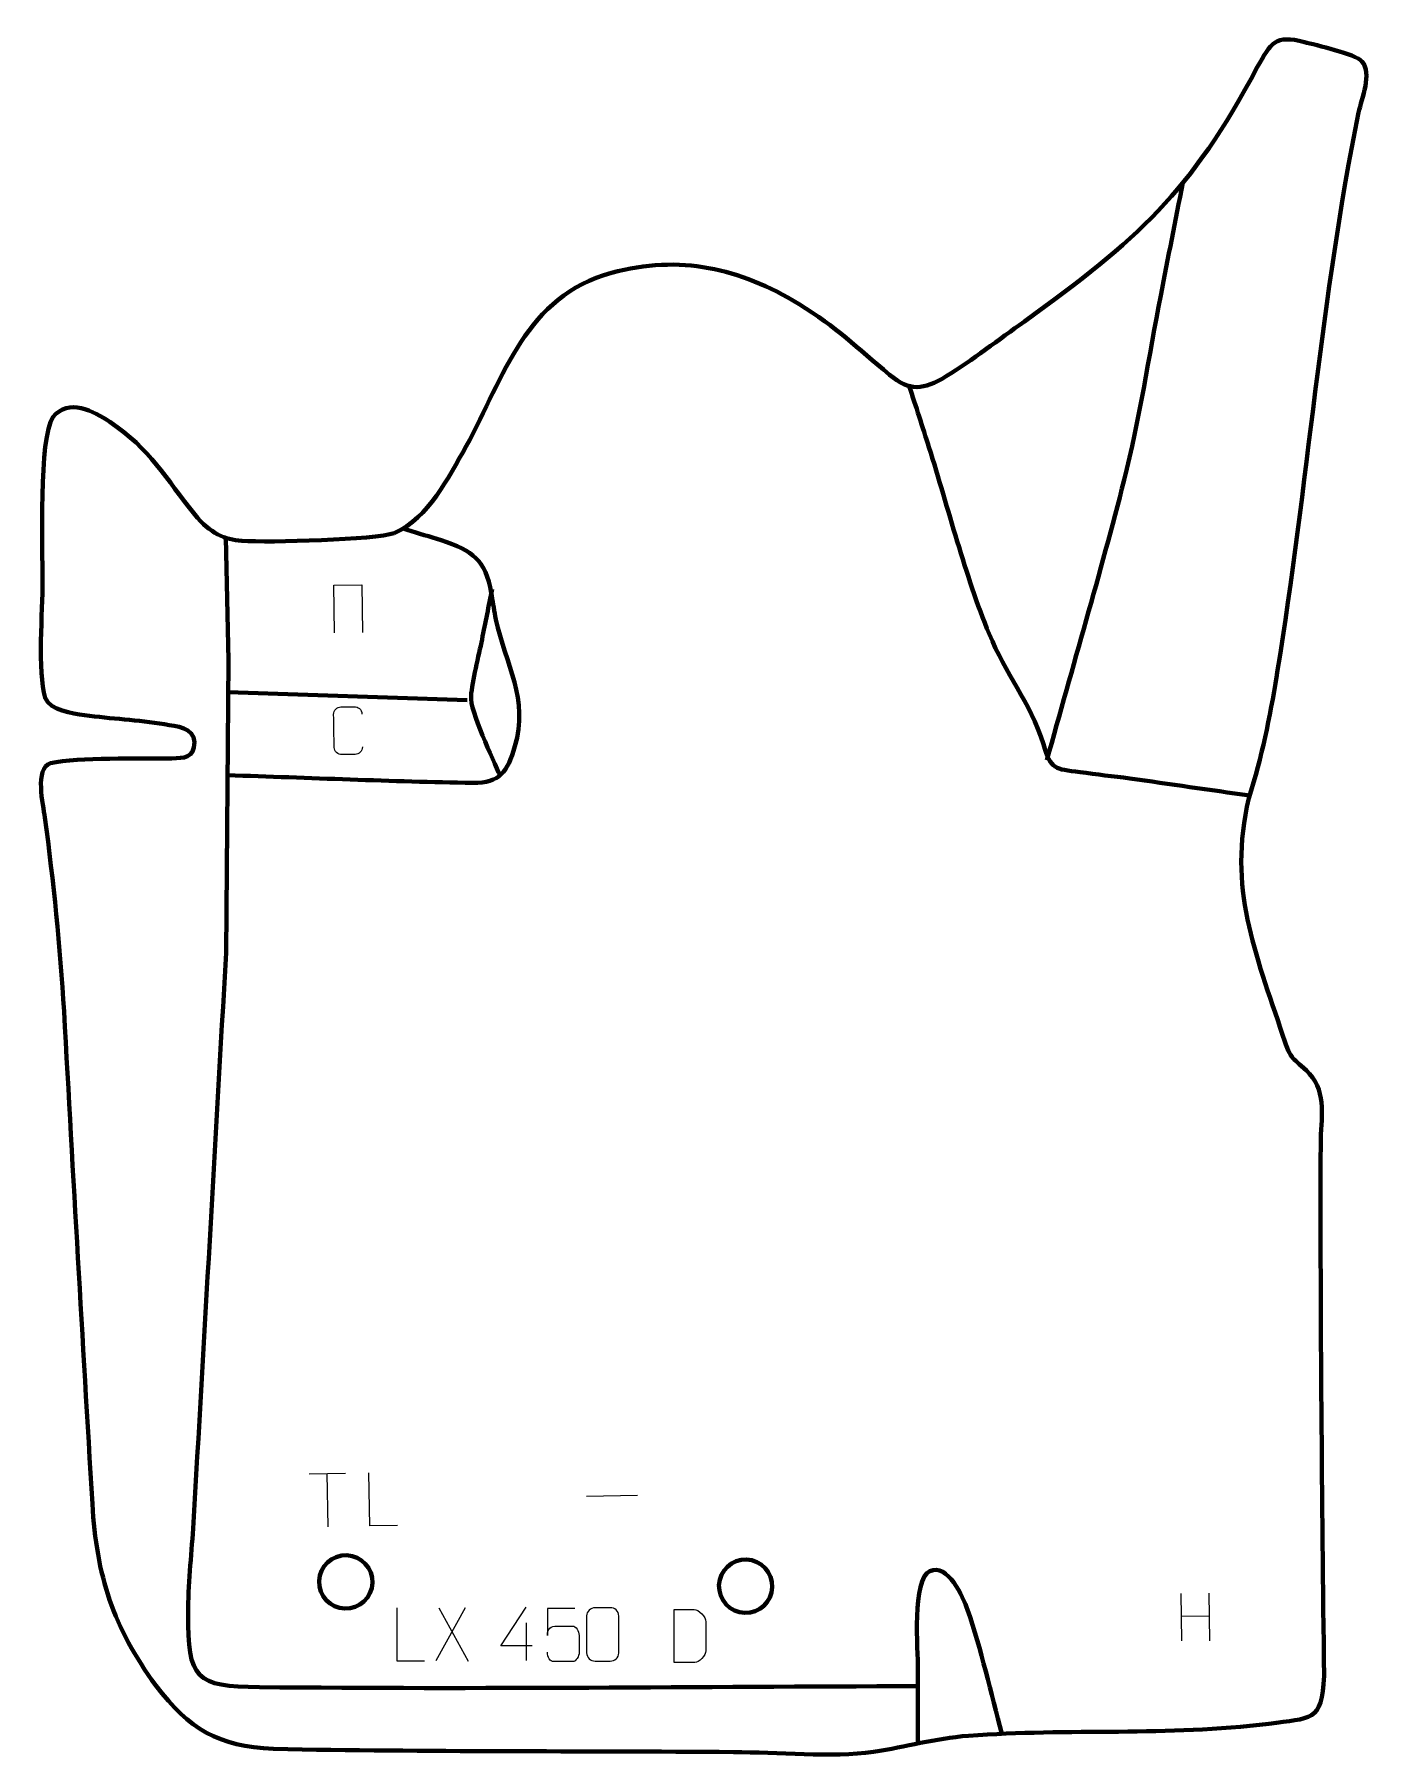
# Model space of a CAD drawing. Header units: millimetres. Extents: x 974 to 1601, y 16 to 824.
import ezdxf

# ---------------------------------------------------------------- set-up
doc = ezdxf.new("R2010")
doc.units = ezdxf.units.MM
doc.header["$MEASUREMENT"] = 0
doc.layers.add('layer 2', color=7, linetype='Continuous')
doc.layers.add('layer 3', color=7, linetype='Continuous')

msp = doc.modelspace()

# ---------------------------------------------------------------- linework, layer by layer
at = {"layer": 'layer 2', "color": 142, "lineweight": 158}
for points, knots in [([(1448.3329, 483.5465), (1460.4178, 527.2709), (1473.3771, 571.1614), (1484.6235, 615.0648), (1484.6235, 615.0648), (1491.6747, 642.5916), (1496.1907, 673.3153), (1501.7347, 701.5817), (1501.7347, 701.5817), (1505.184, 719.1669), (1508.6332, 736.7522), (1512.0824, 754.3374)], [0, 0, 0, 0, 0.25, 0.25, 0.25, 0.25, 0.5, 0.5, 0.5, 0.5, 1, 1, 1, 1]), ([(1383.8416, 659.062), (1386.9116, 649.4994), (1389.9815, 639.9368), (1393.0513, 630.3741), (1393.0513, 630.3741), (1402.1274, 601.6318), (1409.896, 570.5227), (1421.2927, 542.781), (1421.2927, 542.781), (1428.9866, 524.0525), (1440.3235, 511.3272), (1446.697, 491.0348), (1446.697, 491.0348), (1450.3685, 478.913), (1451.9328, 479.5726), (1463.8951, 477.9879), (1463.8951, 477.9879), (1471.6555, 476.848), (1479.4705, 476.0848), (1487.2469, 475.0314), (1487.2469, 475.0314), (1505.9807, 472.3279), (1524.7182, 469.6498), (1543.4563, 466.976)], [0, 0, 0, 0, 0.14285714, 0.14285714, 0.14285714, 0.14285714, 0.28571429, 0.28571429, 0.28571429, 0.28571429, 0.42857143, 0.42857143, 0.42857143, 0.42857143, 0.57142857, 0.57142857, 0.57142857, 0.57142857, 0.71428571, 0.71428571, 0.71428571, 0.71428571, 1, 1, 1, 1]), ([(1064.1678, 476.5518), (1102.3535, 475.3675), (1141.0456, 473.5184), (1179.1824, 472.9687), (1179.1824, 472.9687), (1191.9731, 472.7844), (1195.3288, 478.1801), (1198.9267, 490.0905), (1198.9267, 490.0905), (1205.538, 511.976), (1194.4733, 528.8103), (1190.0167, 549.5237), (1190.0167, 549.5237), (1190.0167, 549.5237), (1189.6844, 551.0679), (1189.6844, 551.0679), (1189.6844, 551.0679), (1188.9849, 554.6934), (1188.3922, 558.3574), (1187.7831, 561.9997), (1187.7831, 561.9997), (1185.169, 577.6152), (1179.1831, 581.7179), (1164.2843, 586.8392), (1164.2843, 586.8392), (1158.9922, 588.4749), (1153.715, 589.8678), (1148.4163, 591.5814), (1148.4163, 591.5814), (1147.7454, 591.8084), (1147.0746, 592.0351), (1146.4037, 592.2617)], [0, 0, 0, 0, 0.11111111, 0.11111111, 0.11111111, 0.11111111, 0.22222222, 0.22222222, 0.22222222, 0.22222222, 0.33333333, 0.33333333, 0.33333333, 0.33333333, 0.44444444, 0.44444444, 0.44444444, 0.44444444, 0.55555556, 0.55555556, 0.55555556, 0.55555556, 0.66666667, 0.66666667, 0.66666667, 0.66666667, 0.77777778, 0.77777778, 0.77777778, 0.77777778, 1, 1, 1, 1]), ([(1387.8967, 49.281), (1284.9525, 49.0374), (1182.0151, 47.7867), (1079.0707, 48.8192), (1079.0707, 48.8192), (1049.1669, 49.1307), (1045.4769, 52.5871), (1045.6249, 83.3622), (1045.6249, 83.3622), (1045.6889, 96.6671), (1047.096, 110.0194), (1047.9987, 123.2934), (1047.9987, 123.2934), (1053.2617, 213.2507), (1058.2963, 303.2213), (1063.461, 393.1842), (1063.461, 393.1842), (1063.461, 393.1842), (1064.6258, 530.5481), (1064.6258, 530.5481), (1064.6258, 530.5481), (1064.6258, 530.5481), (1063.3252, 587.8847), (1063.3252, 587.8847)], [0, 0, 0, 0, 0.14285714, 0.14285714, 0.14285714, 0.14285714, 0.28571429, 0.28571429, 0.28571429, 0.28571429, 0.42857143, 0.42857143, 0.42857143, 0.42857143, 0.57142857, 0.57142857, 0.57142857, 0.57142857, 0.71428571, 0.71428571, 0.71428571, 0.71428571, 1, 1, 1, 1]), ([(1191.8999, 476.2595), (1188.7063, 483.8275), (1177.7451, 506.8165), (1178.2982, 513.6098), (1178.2982, 513.6098), (1178.8643, 520.5651), (1181.9848, 532.7451), (1183.4727, 540.2371), (1183.4727, 540.2371), (1185.0297, 548.0775), (1186.6005, 555.9147), (1188.1821, 563.7503)], [0, 0, 0, 0, 0.25, 0.25, 0.25, 0.25, 0.5, 0.5, 0.5, 0.5, 1, 1, 1, 1]), ([(1427.1935, 26.9601), (1422.145, 45.9754), (1417.5308, 66.6457), (1411.1478, 85.1334), (1411.1478, 85.1334), (1409.0899, 91.0937), (1401.9003, 107.0755), (1393.4506, 103.2588), (1393.4506, 103.2588), (1385.2268, 99.5442), (1387.7626, 65.8559), (1387.8954, 57.4323), (1387.8954, 57.4323), (1387.8954, 57.4323), (1387.8964, 55.6203), (1387.8964, 55.6203), (1387.8964, 55.6203), (1387.8969, 45.0589), (1387.8974, 34.4974), (1387.898, 23.936), (1387.898, 23.936), (1387.898, 23.936), (1387.8981, 22.4272), (1387.8981, 22.4272)], [0, 0, 0, 0, 0.14285714, 0.14285714, 0.14285714, 0.14285714, 0.28571429, 0.28571429, 0.28571429, 0.28571429, 0.42857143, 0.42857143, 0.42857143, 0.42857143, 0.57142857, 0.57142857, 0.57142857, 0.57142857, 0.71428571, 0.71428571, 0.71428571, 0.71428571, 1, 1, 1, 1])]:
    msp.add_open_spline(points, degree=3, knots=knots, dxfattribs=at)
at = {"layer": 'layer 2', "color": 250, "lineweight": 9}
for points, knots in [([(1114.3386, 543.2925), (1114.3386, 543.2925), (1113.9449, 565.6394), (1113.9449, 565.6394), (1113.9449, 565.6394), (1113.9449, 565.6394), (1127.0611, 565.8705), (1127.0611, 565.8705), (1127.0611, 565.8705), (1127.0611, 565.8705), (1127.4549, 543.5236), (1127.4549, 543.5236)], [0, 0, 0, 0, 0.25, 0.25, 0.25, 0.25, 0.5, 0.5, 0.5, 0.5, 1, 1, 1, 1]), ([(1127.4327, 489.7843), (1127.3442, 487.7014), (1125.8655, 486.35), (1123.9423, 486.3064), (1123.9423, 486.3064), (1121.854, 486.2699), (1119.7657, 486.2331), (1117.6778, 486.196), (1117.6778, 486.196), (1115.9555, 486.0713), (1114.1597, 487.7278), (1114.1379, 489.5345), (1114.1379, 489.5345), (1114.0472, 494.7018), (1113.9562, 499.8688), (1113.8648, 505.0354), (1113.8648, 505.0354), (1113.8348, 506.9502), (1115.3719, 508.5175), (1117.2997, 508.5393), (1117.2997, 508.5393), (1119.3825, 508.576), (1121.4656, 508.6127), (1123.5486, 508.6494), (1123.5486, 508.6494), (1125.2914, 508.7119), (1127.0983, 507.4076), (1127.1606, 505.225)], [0, 0, 0, 0, 0.125, 0.125, 0.125, 0.125, 0.25, 0.25, 0.25, 0.25, 0.375, 0.375, 0.375, 0.375, 0.5, 0.5, 0.5, 0.5, 0.625, 0.625, 0.625, 0.625, 0.75, 0.75, 0.75, 0.75, 1, 1, 1, 1]), ([(1143.8129, 124.65), (1143.8129, 124.65), (1130.8658, 124.4219), (1130.8658, 124.4219), (1130.8658, 124.4219), (1130.8658, 124.4219), (1130.4262, 149.3716), (1130.4262, 149.3716)], [0, 0, 0, 0, 0.33333333, 0.33333333, 0.33333333, 0.33333333, 1, 1, 1, 1]), ([(1156.5459, 61.0814), (1156.5459, 61.0814), (1143.5968, 61.0814), (1143.5968, 61.0814), (1143.5968, 61.0814), (1143.5968, 61.0814), (1143.5968, 86.035), (1143.5968, 86.035)], [0, 0, 0, 0, 0.33333333, 0.33333333, 0.33333333, 0.33333333, 1, 1, 1, 1]), ([(1207.0512, 68.2248), (1207.0512, 68.2248), (1192.2295, 68.2248), (1192.2295, 68.2248), (1192.2295, 68.2248), (1192.2295, 68.2248), (1204.1071, 86.2953), (1204.1071, 86.2953)], [0, 0, 0, 0, 0.33333333, 0.33333333, 0.33333333, 0.33333333, 1, 1, 1, 1]), ([(1226.9464, 85.7105), (1226.9464, 85.7105), (1214.0947, 85.7105), (1214.0947, 85.7105), (1214.0947, 85.7105), (1214.095, 81.4799), (1214.095, 77.249), (1214.0947, 73.0178), (1214.0947, 73.0178), (1214.0944, 76.3279), (1215.7254, 77.3997), (1218.5374, 77.4602), (1218.5374, 77.4602), (1220.977, 77.4605), (1223.4165, 77.4605), (1225.8557, 77.4602), (1225.8557, 77.4602), (1227.5055, 77.467), (1228.9804, 75.0865), (1229.0089, 73.0178), (1229.0089, 73.0178), (1229.0086, 70.4305), (1229.0086, 67.8429), (1229.0089, 65.2552), (1229.0089, 65.2552), (1229.0551, 63.2958), (1227.5557, 60.8595), (1225.9298, 60.801), (1225.9298, 60.801), (1223.9733, 60.8013), (1219.0783, 60.8013), (1217.1213, 60.801), (1217.1213, 60.801), (1215.2758, 60.7922), (1214.1687, 62.757), (1214.1479, 65.3081)], [0, 0, 0, 0, 0.1, 0.1, 0.1, 0.1, 0.2, 0.2, 0.2, 0.2, 0.3, 0.3, 0.3, 0.3, 0.4, 0.4, 0.4, 0.4, 0.5, 0.5, 0.5, 0.5, 0.6, 0.6, 0.6, 0.6, 0.7, 0.7, 0.7, 0.7, 0.8, 0.8, 0.8, 0.8, 1, 1, 1, 1]), ([(1236.4907, 86.0575), (1238.8568, 86.0575), (1241.2233, 86.0575), (1243.5898, 86.0575), (1243.5898, 86.0575), (1245.5703, 86.0931), (1247.5963, 84.5988), (1247.6234, 82.1567), (1247.6234, 82.1567), (1247.623, 76.3993), (1247.623, 70.6415), (1247.6234, 64.8833), (1247.6234, 64.8833), (1247.4813, 62.5557), (1245.7749, 61.0734), (1243.5898, 61.0626), (1243.5898, 61.0626), (1241.2174, 61.063), (1238.845, 61.063), (1236.473, 61.0626), (1236.473, 61.0626), (1234.5145, 60.957), (1232.5081, 62.8449), (1232.5195, 64.8659), (1232.5195, 64.8659), (1232.5199, 70.6465), (1232.5199, 76.4268), (1232.5195, 82.2066), (1232.5195, 82.2066), (1232.5238, 84.3486), (1234.3009, 86.0711), (1236.4907, 86.0575)], [0, 0, 0, 0, 0.11111111, 0.11111111, 0.11111111, 0.11111111, 0.22222222, 0.22222222, 0.22222222, 0.22222222, 0.33333333, 0.33333333, 0.33333333, 0.33333333, 0.44444444, 0.44444444, 0.44444444, 0.44444444, 0.55555556, 0.55555556, 0.55555556, 0.55555556, 0.66666667, 0.66666667, 0.66666667, 0.66666667, 0.77777778, 0.77777778, 0.77777778, 0.77777778, 1, 1, 1, 1]), ([(1273.607, 60.3988), (1275.9388, 60.3992), (1280.889, 60.3752), (1283.2205, 60.3749), (1283.2205, 60.3749), (1285.1455, 60.2695), (1288.4641, 63.8111), (1288.4529, 65.8284), (1288.4529, 65.8284), (1288.4525, 71.5985), (1288.4525, 73.7682), (1288.4529, 79.5375), (1288.4529, 79.5375), (1288.4486, 81.6756), (1285.0741, 85.3357), (1282.9217, 85.3222), (1282.9217, 85.3222), (1280.596, 85.3222), (1275.8717, 85.3222), (1273.5456, 85.3222), (1273.5456, 85.3222), (1273.546, 79.5753), (1273.6073, 66.1461), (1273.607, 60.3988)], [0, 0, 0, 0, 0.14285714, 0.14285714, 0.14285714, 0.14285714, 0.28571429, 0.28571429, 0.28571429, 0.28571429, 0.42857143, 0.42857143, 0.42857143, 0.42857143, 0.57142857, 0.57142857, 0.57142857, 0.57142857, 0.71428571, 0.71428571, 0.71428571, 0.71428571, 1, 1, 1, 1])]:
    msp.add_open_spline(points, degree=3, knots=knots, dxfattribs=at)
at = {"layer": 'layer 2', "color": 142, "lineweight": 158}
msp.add_open_spline([(1064.4979, 515.4694), (1064.4979, 515.4694), (1176.4776, 511.7557), (1176.4776, 511.7557)], degree=3, dxfattribs=at)
at = {"layer": 'layer 2', "color": 250, "lineweight": 9}
for points in [[(1102.3905, 148.8541), (1102.3905, 148.8541), (1119.3751, 149.1534), (1119.3751, 149.1534)], [(1111.3221, 124.0776), (1111.3221, 124.0776), (1110.8825, 149.0273), (1110.8825, 149.0273)], [(1232.4756, 138.4441), (1232.4756, 138.4441), (1256.4498, 138.8665), (1256.4498, 138.8665)], [(1511.1337, 92.726), (1511.1337, 92.726), (1511.5246, 70.5368), (1511.5246, 70.5368)], [(1524.2473, 92.9571), (1524.2473, 92.9571), (1524.6411, 70.6102), (1524.6411, 70.6102)], [(1175.4871, 86.035), (1175.4871, 86.035), (1161.7465, 61.1392), (1161.7465, 61.1392)], [(1163.2011, 86.035), (1163.2011, 86.035), (1176.9417, 61.0815), (1176.9417, 61.0815)], [(1511.3386, 82.0856), (1511.3386, 82.0856), (1524.4348, 82.3163), (1524.4348, 82.3163)], [(1204.1071, 78.9859), (1204.1071, 78.9859), (1204.1071, 61.3212), (1204.1071, 61.3212)]]:
    msp.add_open_spline(points, degree=3, dxfattribs=at)
at = {"layer": 'layer 2', "color": 142, "lineweight": 200}
for points in [[(1119.139, 85.6904), (1112.2398, 85.9351), (1106.8452, 91.7264), (1107.0898, 98.6256), (1107.0898, 98.6256), (1107.3345, 105.5248), (1113.1258, 110.9194), (1120.025, 110.6747), (1120.025, 110.6747), (1126.9242, 110.4301), (1132.3188, 104.6388), (1132.0741, 97.7396), (1132.0741, 97.7396), (1131.8295, 90.8404), (1126.0382, 85.4458), (1119.139, 85.6904)], [(1306.6425, 83.674), (1299.7433, 83.9187), (1294.3487, 89.71), (1294.5934, 96.6092), (1294.5934, 96.6092), (1294.838, 103.5083), (1300.6293, 108.903), (1307.5285, 108.6583), (1307.5285, 108.6583), (1314.4277, 108.4137), (1319.8223, 102.6223), (1319.5777, 95.7232), (1319.5777, 95.7232), (1319.333, 88.824), (1313.5417, 83.4294), (1306.6425, 83.674)]]:
    msp.add_open_spline(points, degree=3, knots=[0, 0, 0, 0, 0.2, 0.2, 0.2, 0.2, 0.4, 0.4, 0.4, 0.4, 0.6, 0.6, 0.6, 0.6, 1, 1, 1, 1], dxfattribs=at)
at = {"layer": 'layer 3', "color": 242, "lineweight": 158}
msp.add_open_spline([(1142.3162, 590.0968), (1158.8013, 597.5964), (1167.3756, 615.723), (1176.0792, 630.8269), (1176.0792, 630.8269), (1193.7601, 663.6141), (1204.1121, 701.1825), (1244.1978, 712.2056), (1244.1978, 712.2056), (1276.3348, 720.7527), (1304.1569, 714.4735), (1332.1525, 697.4643), (1332.1525, 697.4643), (1349.7261, 686.643), (1359.1336, 677.1796), (1374.5448, 664.3919), (1374.5448, 664.3919), (1384.178, 656.3985), (1390.3481, 657.1812), (1401.1395, 663.6359), (1401.1395, 663.6359), (1413.2094, 671.132), (1426.1244, 681.0095), (1437.8212, 689.4114), (1437.8212, 689.4114), (1490.9053, 727.6768), (1515.7788, 749.7995), (1546.993, 808.5875), (1546.993, 808.5875), (1553.5672, 820.131), (1555.3986, 823.9618), (1569.0828, 820.3791), (1569.0828, 820.3791), (1574.4124, 818.9837), (1592.9841, 814.9047), (1596.0914, 811.3242), (1596.0914, 811.3242), (1601.0627, 805.5961), (1595.9239, 794.087), (1594.5345, 787.3003), (1594.5345, 787.3003), (1576.9499, 701.403), (1570.6002, 611.732), (1556.4084, 524.9252), (1556.4084, 524.9252), (1556.4084, 524.9252), (1556.1668, 523.4473), (1556.1668, 523.4473), (1556.1668, 523.4473), (1552.8068, 502.8013), (1549.2723, 485.7465), (1543.0639, 465.7015), (1543.0639, 465.7015), (1533.0175, 423.3955), (1546.1028, 393.7087), (1558.9945, 354.3706), (1558.9945, 354.3706), (1563.1693, 341.6312), (1563.3559, 344.9607), (1571.471, 336.5463), (1571.471, 336.5463), (1579.8495, 327.0251), (1576.8097, 315.6167), (1576.7472, 303.6179), (1576.7472, 303.6179), (1576.4578, 220.4667), (1577.422, 137.2217), (1578.32, 54.0716), (1578.32, 54.0716), (1577.4915, 32.0993), (1572.0847, 34.5307), (1552.4514, 31.6624), (1552.4514, 31.6624), (1504.8052, 25.716), (1458.7836, 29.5616), (1411.6615, 26.0424), (1411.6615, 26.0424), (1395.3809, 24.7222), (1382.616, 20.8869), (1367.1038, 18.465), (1367.1038, 18.465), (1347.3376, 15.8137), (1321.908, 18.2202), (1301.3737, 18.3803), (1301.3737, 18.3803), (1229.4867, 18.9129), (1157.5169, 18.462), (1085.6481, 19.8307), (1085.6481, 19.8307), (1059.6312, 21.1725), (1046.3665, 28.8745), (1030.5421, 49.5587), (1030.5421, 49.5587), (1010.4264, 76.8971), (1002.7019, 101.1468), (1000.7387, 134.7818), (1000.7387, 134.7818), (996.1048, 211.8402), (991.7022, 288.6431), (987.4912, 365.7256), (987.4912, 365.7256), (985.6014, 396.1556), (982.5224, 426.5229), (978.504, 456.7414), (978.504, 456.7414), (977.6246, 462.5623), (973.5878, 479.6884), (981.0798, 482.1748), (981.0798, 482.1748), (994.5775, 485.2241), (1022.8275, 484.0081), (1037.9946, 484.4182), (1037.9946, 484.4182), (1043.5442, 484.5682), (1048.6511, 484.5679), (1048.5845, 491.9924), (1048.5845, 491.9924), (1048.5222, 498.9351), (1040.06, 499.507), (1034.539, 500.4249), (1034.539, 500.4249), (1021.9708, 502.5146), (1009.4615, 502.97), (997.0279, 504.7157), (997.0279, 504.7157), (991.3698, 505.6189), (981.1185, 506.7496), (978.5946, 512.822), (978.5946, 512.822), (974.9667, 525.3101), (977.4308, 553.2326), (977.3993, 567.8919), (977.3993, 567.8919), (977.3384, 582.1226), (975.5925, 634.9452), (982.2536, 644.454), (982.2536, 644.454), (989.5709, 653.5227), (1001.1513, 647.3744), (1008.988, 642.2007), (1008.988, 642.2007), (1027.8854, 629.7247), (1035.1793, 615.5709), (1048.7278, 598.8095), (1048.7278, 598.8095), (1056.039, 589.7645), (1063.0137, 587.0372), (1070.7873, 586.4783), (1070.7873, 586.4783), (1083.7798, 585.5442), (1133.5666, 586.9921), (1142.3162, 590.0968)], degree=3, knots=[0, 0, 0, 0, 0.02564103, 0.02564103, 0.02564103, 0.02564103, 0.05128205, 0.05128205, 0.05128205, 0.05128205, 0.07692308, 0.07692308, 0.07692308, 0.07692308, 0.1025641, 0.1025641, 0.1025641, 0.1025641, 0.12820513, 0.12820513, 0.12820513, 0.12820513, 0.15384615, 0.15384615, 0.15384615, 0.15384615, 0.17948718, 0.17948718, 0.17948718, 0.17948718, 0.20512821, 0.20512821, 0.20512821, 0.20512821, 0.23076923, 0.23076923, 0.23076923, 0.23076923, 0.25641026, 0.25641026, 0.25641026, 0.25641026, 0.28205128, 0.28205128, 0.28205128, 0.28205128, 0.30769231, 0.30769231, 0.30769231, 0.30769231, 0.33333333, 0.33333333, 0.33333333, 0.33333333, 0.35897436, 0.35897436, 0.35897436, 0.35897436, 0.38461538, 0.38461538, 0.38461538, 0.38461538, 0.41025641, 0.41025641, 0.41025641, 0.41025641, 0.43589744, 0.43589744, 0.43589744, 0.43589744, 0.46153846, 0.46153846, 0.46153846, 0.46153846, 0.48717949, 0.48717949, 0.48717949, 0.48717949, 0.51282051, 0.51282051, 0.51282051, 0.51282051, 0.53846154, 0.53846154, 0.53846154, 0.53846154, 0.56410256, 0.56410256, 0.56410256, 0.56410256, 0.58974359, 0.58974359, 0.58974359, 0.58974359, 0.61538462, 0.61538462, 0.61538462, 0.61538462, 0.64102564, 0.64102564, 0.64102564, 0.64102564, 0.66666667, 0.66666667, 0.66666667, 0.66666667, 0.69230769, 0.69230769, 0.69230769, 0.69230769, 0.71794872, 0.71794872, 0.71794872, 0.71794872, 0.74358974, 0.74358974, 0.74358974, 0.74358974, 0.76923077, 0.76923077, 0.76923077, 0.76923077, 0.79487179, 0.79487179, 0.79487179, 0.79487179, 0.82051282, 0.82051282, 0.82051282, 0.82051282, 0.84615385, 0.84615385, 0.84615385, 0.84615385, 0.87179487, 0.87179487, 0.87179487, 0.87179487, 0.8974359, 0.8974359, 0.8974359, 0.8974359, 0.92307692, 0.92307692, 0.92307692, 0.92307692, 0.94871795, 0.94871795, 0.94871795, 0.94871795, 1, 1, 1, 1], dxfattribs=at)

doc.saveas('drawing.dxf')
